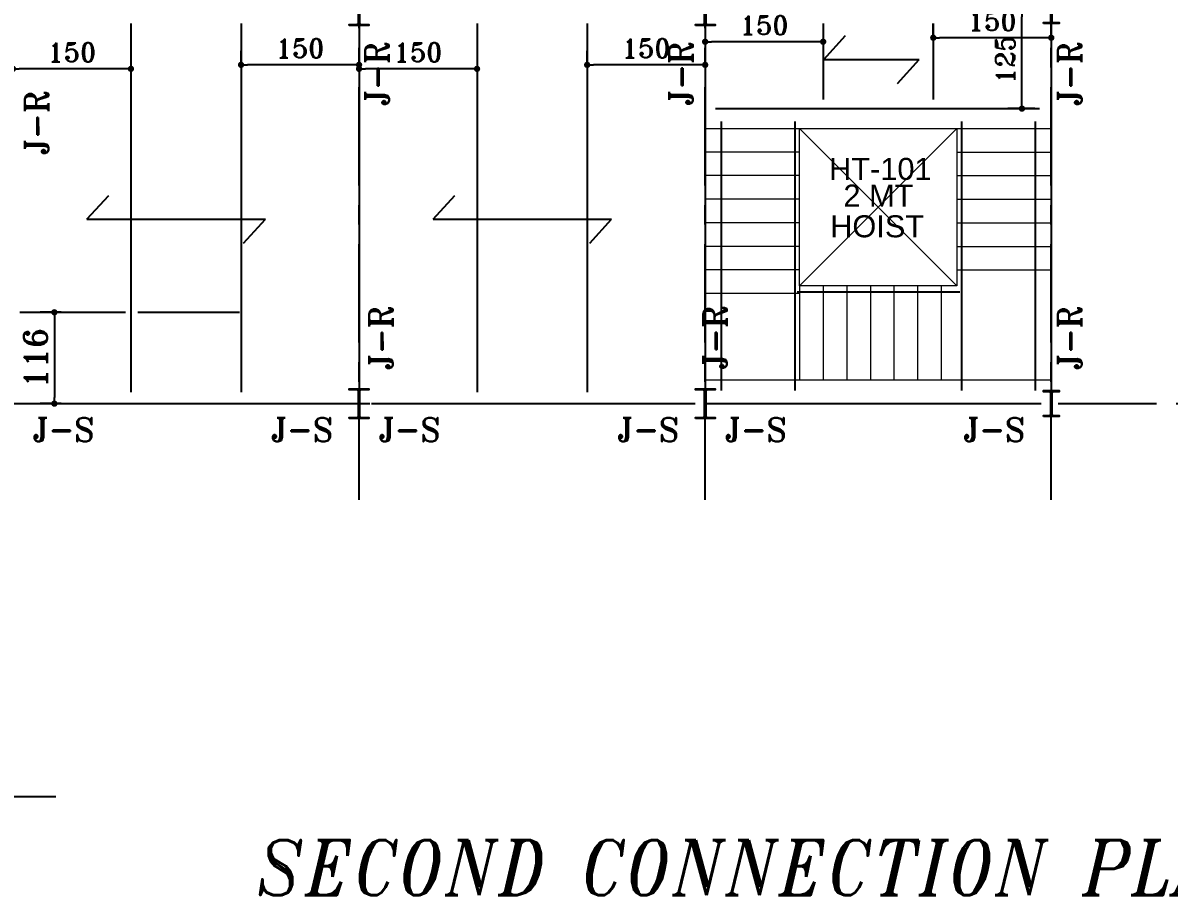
# Model space of a CAD drawing. Header units: inches. Extents: x 460503 to 460688, y 47570 to 48852.
# Drawn here: x 460567.93 to 460582.5, y 48316.94 to 48328.03 of the extents above; entities that cross this region are included whole.
import ezdxf

# ---------------------------------------------------------------- set-up
doc = ezdxf.new("R2010")
doc.units = ezdxf.units.IN
doc.header["$MEASUREMENT"] = 0
doc.linetypes.add('CENTER', pattern=[2, 1.25, -0.25, 0.25, -0.25])
for name, color, linetype in [('3G', 3, 'Continuous'), ('4C', 4, 'Continuous'), ('AXE', 1, 'CENTER'), ('DIM', 8, 'Continuous'), ('wall', 4, 'Continuous')]:
    doc.layers.add(name, color=color, linetype=linetype)
doc.layers.add('EQUIPMENT', color=142, linetype='Continuous', lineweight=15)
doc.layers.add('TEXT', color=250, linetype='Continuous', lineweight=30)
doc.styles.add('ITALICT', font='italict')
doc.styles.add('ROMANT', font='romant')
doc.styles.add('SES-ARIAL', font='arial.ttf')
doc.dimstyles.new('1-100', dxfattribs={"dimtxt": 0.3, "dimasz": 0.08, "dimexe": 0.18, "dimexo": 0.0625, "dimgap": 0.09, "dimtad": 1, "dimdec": 0, "dimlfac": 100, "dimdsep": 46, "dimtxsty": 'ROMANT', "dimblk": 'DOT', "dimcen": 0.09, "dimclrd": 1, "dimclre": 1, "dimclrt": 3, "dimadec": 0, "dimazin": 0, "dimtfac": 1, "dimtdec": 0, "dimtix": 1, "dimtofl": 0, "dimtmove": 2, "dimatfit": 3, "dimldrblk": 'DOT', "dimfxl": 1, "dimtolj": 1, "dimarcsym": 0})
doc.dimstyles.new('Copy of 1-100', dxfattribs={"dimtxt": 0.24, "dimasz": 0.08, "dimexe": 0.18, "dimexo": 0.0625, "dimgap": 0.09, "dimtad": 1, "dimdec": 0, "dimlfac": 100, "dimdsep": 46, "dimtxsty": 'ROMANT', "dimblk": 'DOT', "dimcen": 0.09, "dimclrd": 1, "dimclre": 1, "dimclrt": 3, "dimadec": 0, "dimazin": 0, "dimtfac": 1, "dimtdec": 0, "dimtix": 1, "dimtofl": 0, "dimtmove": 2, "dimatfit": 3, "dimldrblk": 'DOT', "dimfxl": 1, "dimtolj": 1, "dimarcsym": 0})

# ---------------------------------------------------------------- blocks, each defined once
blk = doc.blocks.new('DOT')
at = {"layer": 'DIM', "color": 0, "linetype": 'ByBlock'}
blk.add_line((-0.5, 0), (-1, 0), dxfattribs=at)
at = {"layer": 'DIM', "color": 0, "linetype": 'ByBlock', "const_width": 0.5}
blk.add_lwpolyline([(-0.25, 0, 1), (0.25, 0, 1)], format="xyb", close=True, dxfattribs=at)
blk = doc.blocks.new('*D350')
at = {"color": 1, "lineweight": -2, "transparency": 16777216}
for p, q in [((460580.789, 48328.188), (460580.447, 48328.188)), ((460580.627, 48327.021), (460580.627, 48328.108)), ((460580.789, 48326.941), (460580.447, 48326.941))]:
    blk.add_line(p, q, dxfattribs=at)
at = {"layer": 'Defpoints', "color": 0, "transparency": 16777216}
for p in [(460580.627, 48328.188), (460580.851, 48328.188), (460580.851, 48326.941)]:
    blk.add_point(p, dxfattribs=at)
at = {"color": 1, "lineweight": -2, "transparency": 16777216, "xscale": 0.08, "yscale": 0.08, "zscale": 0.08}
for p, rotation in [((460580.627, 48328.188), 90), ((460580.627, 48326.941), 270)]:
    blk.add_blockref('DOT', p, dxfattribs=dict(at, rotation=rotation))
at = {"color": 3, "transparency": 16777216, "insert": (460580.417, 48327.565), "char_height": 0.24, "attachment_point": 5, "rotation": 90, "style": 'ROMANT'}
blk.add_mtext('\\A1;125', dxfattribs=at)
blk = doc.blocks.new('_Dot')
at = {"layer": 'DIM', "color": 0, "lineweight": -2}
blk.add_line((-0.5, 0), (-1, 0), dxfattribs=at)
at = {"layer": 'DIM', "color": 0, "const_width": 0.5}
blk.add_lwpolyline([(-0.25, 0, 1), (0.25, 0, 1)], format="xyb", close=True, dxfattribs=at)
blk = doc.blocks.new('*D361')
at = {"color": 1, "lineweight": -2, "transparency": 16777216}
for p, q in [((460579.5, 48327.872), (460579.5, 48328.023)), ((460581, 48327.872), (460581, 48328.023)), ((460580.92, 48327.843), (460579.58, 48327.843))]:
    blk.add_line(p, q, dxfattribs=at)
at = {"layer": 'Defpoints', "color": 0, "transparency": 16777216}
for p in [(460579.5, 48327.843), (460579.5, 48327.809), (460581, 48327.809)]:
    blk.add_point(p, dxfattribs=at)
at = {"color": 1, "lineweight": -2, "transparency": 16777216, "xscale": 0.08, "yscale": 0.08, "zscale": 0.08, "rotation": 180}
blk.add_blockref('DOT', (460579.5, 48327.843), dxfattribs=at)
at = {"color": 1, "lineweight": -2, "transparency": 16777216, "xscale": 0.08, "yscale": 0.08, "zscale": 0.08}
blk.add_blockref('DOT', (460581, 48327.843), dxfattribs=at)
at = {"color": 3, "transparency": 16777216, "insert": (460580.25, 48328.053), "char_height": 0.24, "attachment_point": 5, "style": 'ROMANT'}
blk.add_mtext('\\A1;150', dxfattribs=at)
blk = doc.blocks.new('*D362')
at = {"color": 1, "lineweight": -2, "transparency": 16777216}
for p, q in [((460576.6, 48327.781), (460576.6, 48327.612)), ((460578.02, 48327.792), (460576.68, 48327.792)), ((460578.1, 48327.781), (460578.1, 48327.612))]:
    blk.add_line(p, q, dxfattribs=at)
at = {"layer": 'Defpoints', "color": 0, "transparency": 16777216}
for p in [(460576.6, 48327.843), (460576.6, 48327.792), (460578.1, 48327.843)]:
    blk.add_point(p, dxfattribs=at)
at = {"color": 1, "lineweight": -2, "transparency": 16777216, "xscale": 0.08, "yscale": 0.08, "zscale": 0.08, "rotation": 180}
blk.add_blockref('DOT', (460576.6, 48327.792), dxfattribs=at)
at = {"color": 1, "lineweight": -2, "transparency": 16777216, "xscale": 0.08, "yscale": 0.08, "zscale": 0.08}
blk.add_blockref('DOT', (460578.1, 48327.792), dxfattribs=at)
at = {"color": 3, "transparency": 16777216, "insert": (460577.35, 48328.002), "char_height": 0.24, "attachment_point": 5, "style": 'ROMANT'}
blk.add_mtext('\\A1;150', dxfattribs=at)
blk = doc.blocks.new('*D799')
at = {"color": 1, "lineweight": -2, "transparency": 16777216}
for p, q in [((460575.1, 48327.527), (460575.1, 48327.678)), ((460576.6, 48327.527), (460576.6, 48327.678)), ((460576.52, 48327.498), (460575.18, 48327.498))]:
    blk.add_line(p, q, dxfattribs=at)
at = {"layer": 'Defpoints', "color": 0, "transparency": 16777216}
for p in [(460575.1, 48327.498), (460575.1, 48327.464), (460576.6, 48327.464)]:
    blk.add_point(p, dxfattribs=at)
at = {"color": 1, "lineweight": -2, "transparency": 16777216, "xscale": 0.08, "yscale": 0.08, "zscale": 0.08, "rotation": 180}
blk.add_blockref('DOT', (460575.1, 48327.498), dxfattribs=at)
at = {"color": 1, "lineweight": -2, "transparency": 16777216, "xscale": 0.08, "yscale": 0.08, "zscale": 0.08}
blk.add_blockref('DOT', (460576.6, 48327.498), dxfattribs=at)
at = {"color": 3, "transparency": 16777216, "insert": (460575.85, 48327.708), "char_height": 0.24, "attachment_point": 5, "style": 'ROMANT'}
blk.add_mtext('\\A1;150', dxfattribs=at)
blk = doc.blocks.new('*D800')
at = {"color": 1, "lineweight": -2, "transparency": 16777216}
for p, q in [((460572.2, 48327.435), (460572.2, 48327.267)), ((460573.62, 48327.447), (460572.28, 48327.447)), ((460573.7, 48327.435), (460573.7, 48327.267))]:
    blk.add_line(p, q, dxfattribs=at)
at = {"layer": 'Defpoints', "color": 0, "transparency": 16777216}
for p in [(460572.2, 48327.498), (460572.2, 48327.447), (460573.7, 48327.498)]:
    blk.add_point(p, dxfattribs=at)
at = {"color": 1, "lineweight": -2, "transparency": 16777216, "xscale": 0.08, "yscale": 0.08, "zscale": 0.08, "rotation": 180}
blk.add_blockref('DOT', (460572.2, 48327.447), dxfattribs=at)
at = {"color": 1, "lineweight": -2, "transparency": 16777216, "xscale": 0.08, "yscale": 0.08, "zscale": 0.08}
blk.add_blockref('DOT', (460573.7, 48327.447), dxfattribs=at)
at = {"color": 3, "transparency": 16777216, "insert": (460572.95, 48327.657), "char_height": 0.24, "attachment_point": 5, "style": 'ROMANT'}
blk.add_mtext('\\A1;150', dxfattribs=at)
blk = doc.blocks.new('*D801')
at = {"color": 1, "lineweight": -2, "transparency": 16777216}
for p, q in [((460570.7, 48327.527), (460570.7, 48327.678)), ((460572.2, 48327.527), (460572.2, 48327.678)), ((460572.12, 48327.498), (460570.78, 48327.498))]:
    blk.add_line(p, q, dxfattribs=at)
at = {"layer": 'Defpoints', "color": 0, "transparency": 16777216}
for p in [(460570.7, 48327.498), (460570.7, 48327.464), (460572.2, 48327.464)]:
    blk.add_point(p, dxfattribs=at)
at = {"color": 1, "lineweight": -2, "transparency": 16777216, "xscale": 0.08, "yscale": 0.08, "zscale": 0.08, "rotation": 180}
blk.add_blockref('DOT', (460570.7, 48327.498), dxfattribs=at)
at = {"color": 1, "lineweight": -2, "transparency": 16777216, "xscale": 0.08, "yscale": 0.08, "zscale": 0.08}
blk.add_blockref('DOT', (460572.2, 48327.498), dxfattribs=at)
at = {"color": 3, "transparency": 16777216, "insert": (460571.45, 48327.708), "char_height": 0.24, "attachment_point": 5, "style": 'ROMANT'}
blk.add_mtext('\\A1;150', dxfattribs=at)
blk = doc.blocks.new('*D802')
at = {"color": 1, "lineweight": -2, "transparency": 16777216}
for p, q in [((460567.8, 48327.435), (460567.8, 48327.267)), ((460569.22, 48327.447), (460567.88, 48327.447)), ((460569.3, 48327.435), (460569.3, 48327.267))]:
    blk.add_line(p, q, dxfattribs=at)
at = {"layer": 'Defpoints', "color": 0, "transparency": 16777216}
for p in [(460567.8, 48327.498), (460567.8, 48327.447), (460569.3, 48327.498)]:
    blk.add_point(p, dxfattribs=at)
at = {"color": 1, "lineweight": -2, "transparency": 16777216, "xscale": 0.08, "yscale": 0.08, "zscale": 0.08, "rotation": 180}
blk.add_blockref('DOT', (460567.8, 48327.447), dxfattribs=at)
at = {"color": 1, "lineweight": -2, "transparency": 16777216, "xscale": 0.08, "yscale": 0.08, "zscale": 0.08}
blk.add_blockref('DOT', (460569.3, 48327.447), dxfattribs=at)
at = {"color": 3, "transparency": 16777216, "insert": (460568.55, 48327.657), "char_height": 0.24, "attachment_point": 5, "style": 'ROMANT'}
blk.add_mtext('\\A1;150', dxfattribs=at)
blk = doc.blocks.new('*D808')
at = {"layer": 'Defpoints', "color": 0, "transparency": 16777216}
for p in [(460568.475, 48324.35), (460568.327, 48323.188), (460568.475, 48323.188)]:
    blk.add_point(p, dxfattribs=at)
at = {"layer": 'wall', "color": 1, "lineweight": -2, "transparency": 16777216}
for p, q in [((460568.412, 48324.35), (460568.147, 48324.35)), ((460568.327, 48324.27), (460568.327, 48323.268)), ((460568.412, 48323.188), (460568.147, 48323.188))]:
    blk.add_line(p, q, dxfattribs=at)
at = {"layer": 'wall', "color": 1, "lineweight": -2, "transparency": 16777216, "xscale": 0.08, "yscale": 0.08, "zscale": 0.08}
for p, rotation in [((460568.327, 48324.35), 90), ((460568.327, 48323.188), 270)]:
    blk.add_blockref('DOT', p, dxfattribs=dict(at, rotation=rotation))
at = {"layer": 'wall', "color": 3, "transparency": 16777216, "insert": (460568.087, 48323.769), "char_height": 0.3, "attachment_point": 5, "rotation": 90, "style": 'ROMANT'}
blk.add_mtext('\\A1;116', dxfattribs=at)

msp = doc.modelspace()

# ---------------------------------------------------------------- hatches: boundary and pattern name
for points in [[(460572.19286559, 48328.01334941), (460572.18138937, 48328.01334941, -0.4144144444), (460572.19286559, 48328.02483351)], [(460572.2078656, 48328.01334941), (460572.21934182, 48328.01334941, 0.4144144444), (460572.20786559, 48328.02483351)], [(460576.59286559, 48328.01334941), (460576.58138936, 48328.01334941, -0.4144144444), (460576.59286559, 48328.02483351)], [(460576.60786559, 48328.01334941), (460576.61934182, 48328.01334941, 0.4144144444), (460576.60786559, 48328.02483351)], [(460572.1928656, 48323.36338891), (460572.18138937, 48323.36338891, 0.4144144444), (460572.1928656, 48323.35190481)], [(460572.2078656, 48323.36338891), (460572.21934182, 48323.36338891, -0.4144144444), (460572.2078656, 48323.35190481)], [(460576.59286559, 48323.36338891), (460576.58138936, 48323.36338891, 0.4144144444), (460576.59286559, 48323.35190481)], [(460576.60786559, 48323.36338891), (460576.61934182, 48323.36338891, -0.4144144444), (460576.60786559, 48323.35190481)], [(460580.99286559, 48323.33838891), (460580.98138937, 48323.33838891, 0.4144144444), (460580.99286559, 48323.32690481)], [(460581.00786559, 48323.33838891), (460581.01934182, 48323.33838891, -0.4144144444), (460581.00786559, 48323.32690481)], [(460572.1928656, 48323.01334941), (460572.18138937, 48323.01334941, -0.4144144444), (460572.1928656, 48323.02483351)], [(460572.2078656, 48323.01334941), (460572.21934182, 48323.01334941, 0.4144144444), (460572.2078656, 48323.02483351)], [(460576.59286559, 48323.01334941), (460576.58138936, 48323.01334941, -0.4144144444), (460576.59286559, 48323.02483351)], [(460576.60786559, 48323.01334941), (460576.61934182, 48323.01334941, 0.4144144444), (460576.60786559, 48323.02483351)], [(460580.99286559, 48323.03834941), (460580.98138937, 48323.03834941, -0.4144144444), (460580.99286559, 48323.04983351)], [(460581.00786559, 48323.03834941), (460581.01934182, 48323.03834941, 0.4144144444), (460581.00786559, 48323.04983351)]]:
    msp.add_hatch(color=1).paths.add_polyline_path(points)

# ---------------------------------------------------------------- linework, layer by layer
at = {"color": 3}
for p, q in [((460569.30036542, 48328.02338891), (460569.30036542, 48323.33534136)), ((460570.70036541, 48328.02308687), (460570.70036541, 48323.33503931)), ((460573.70036542, 48328.02338891), (460573.70036542, 48323.33534136)), ((460575.1003654, 48328.02308687), (460575.1003654, 48323.33503931)), ((460578.10036561, 48328.02338891), (460578.10036562, 48327.05697058)), ((460579.5003656, 48328.02308687), (460579.5003656, 48327.05666853)), ((460576.73043284, 48326.94118891), (460580.85142765, 48326.94118891)), ((460576.80410169, 48326.77618891), (460576.80410169, 48323.35338892)), ((460577.74130536, 48326.77618891), (460577.74130536, 48323.35338892)), ((460579.85942583, 48326.77618891), (460579.85942583, 48323.35338892)), ((460580.79662951, 48326.77618891), (460580.79662951, 48323.35338892)), ((460577.77143562, 48324.60869477), (460579.83606817, 48324.60869477)), ((460567.88616481, 48324.35008686), (460569.23296718, 48324.35008686)), ((460569.38616464, 48324.35008686), (460570.6789977, 48324.35008686)), ((460567.95834132, 48323.18808687), (460572.07222143, 48323.18808687)), ((460572.35834133, 48323.18838891), (460576.47222144, 48323.18838891)), ((460576.75834133, 48323.18838891), (460580.87222144, 48323.18838891))]:
    msp.add_line(p, q, dxfattribs=at)
at = {"color": 6}
for p, q in [((460572.2003656, 48328.02338891), (460572.2003656, 48323.35338892)), ((460576.60036559, 48328.02338891), (460576.60036559, 48323.35338892)), ((460581.0003656, 48328.02338891), (460581.0003656, 48323.35338892))]:
    msp.add_line(p, q, dxfattribs=at)
at = {"color": 1, "linetype": 'Continuous'}
for p, q in [((460578.10934526, 48327.56611396, -0.00499999), (460578.38600644, 48327.87066399, -0.00499999)), ((460578.10934526, 48327.56611396, -0.00499999), (460579.32124871, 48327.56611396, -0.00499999)), ((460579.04458753, 48327.26156394, -0.00499999), (460579.32124871, 48327.56611396, -0.00499999)), ((460568.74124713, 48325.53339934, -0.00499999), (460569.01790831, 48325.83794936, -0.00499999)), ((460573.14124713, 48325.53339934, -0.00499999), (460573.41790831, 48325.83794936, -0.00499999)), ((460568.74124713, 48325.53339934, -0.00499999), (460571.00986531, 48325.53339934, -0.00499999)), ((460570.73320412, 48325.22884931, -0.00499999), (460571.00986531, 48325.53339934, -0.00499999)), ((460573.14124713, 48325.53339934, -0.00499999), (460575.4098653, 48325.53339934, -0.00499999)), ((460575.13320412, 48325.22884931, -0.00499999), (460575.4098653, 48325.53339934, -0.00499999))]:
    msp.add_line(p, q, dxfattribs=at)
at = {"layer": '3G'}
for points in [[(460572.07536559, 48327.99838891), (460572.07536559, 48328.01338891), (460572.19286559, 48328.01338891), (460572.19286559, 48328.36338891), (460572.07536559, 48328.36338891), (460572.07536559, 48328.37838891), (460572.32536559, 48328.37838891), (460572.32536559, 48328.36338891), (460572.2078656, 48328.36338891), (460572.2078656, 48328.01338891), (460572.32536559, 48328.01338891), (460572.32536559, 48327.99838891)], [(460576.47536559, 48327.99838891), (460576.47536559, 48328.01338891), (460576.59286559, 48328.01338891), (460576.59286559, 48328.36338891), (460576.47536559, 48328.36338891), (460576.47536559, 48328.37838891), (460576.72536559, 48328.37838891), (460576.72536559, 48328.36338891), (460576.60786559, 48328.36338891), (460576.60786559, 48328.01338891), (460576.72536559, 48328.01338891), (460576.72536559, 48327.99838891)], [(460580.90036559, 48328.02338891), (460580.90036559, 48328.03838891), (460580.99286559, 48328.03838891), (460580.99286559, 48328.33838891), (460580.90036559, 48328.33838891), (460580.90036559, 48328.35338891), (460581.10036559, 48328.35338891), (460581.10036559, 48328.33838891), (460581.00786559, 48328.33838891), (460581.00786559, 48328.03838891), (460581.10036559, 48328.03838891), (460581.10036559, 48328.02338891)], [(460572.0753656, 48322.99838891), (460572.0753656, 48323.01338891), (460572.1928656, 48323.01338891), (460572.1928656, 48323.36338891), (460572.0753656, 48323.36338891), (460572.0753656, 48323.37838891), (460572.3253656, 48323.37838891), (460572.3253656, 48323.36338891), (460572.2078656, 48323.36338891), (460572.2078656, 48323.01338891), (460572.3253656, 48323.01338891), (460572.3253656, 48322.99838891)], [(460576.47536559, 48322.99838891), (460576.47536559, 48323.01338891), (460576.59286559, 48323.01338891), (460576.59286559, 48323.36338891), (460576.47536559, 48323.36338891), (460576.47536559, 48323.37838891), (460576.72536559, 48323.37838891), (460576.72536559, 48323.36338891), (460576.60786559, 48323.36338891), (460576.60786559, 48323.01338891), (460576.72536559, 48323.01338891), (460576.72536559, 48322.99838891)], [(460580.90036559, 48323.02338891), (460580.90036559, 48323.03838891), (460580.99286559, 48323.03838891), (460580.99286559, 48323.33838891), (460580.90036559, 48323.33838891), (460580.90036559, 48323.35338891), (460581.10036559, 48323.35338891), (460581.10036559, 48323.33838891), (460581.00786559, 48323.33838891), (460581.00786559, 48323.03838891), (460581.10036559, 48323.03838891), (460581.10036559, 48323.02338891)]]:
    msp.add_lwpolyline(points, close=True, dxfattribs=at)
for centre, start, end in [((460572.19286559, 48328.01335728), 89.842073117, 179.842073117), ((460572.19286559, 48328.01335728), 89.842073117, 179.842073117), ((460572.20786559, 48328.01335728), 0.157926883, 90.157926883), ((460572.20786559, 48328.01335728), 0.157926883, 90.157926883), ((460572.20786559, 48328.01335728), 0.157926883, 90.157926883), ((460576.59286559, 48328.01335728), 89.842073117, 179.842073117), ((460576.59286559, 48328.01335728), 89.842073117, 179.842073117), ((460576.60786559, 48328.01335728), 0.157926883, 90.157926883), ((460576.60786559, 48328.01335728), 0.157926883, 90.157926883), ((460576.60786559, 48328.01335728), 0.157926883, 90.157926883), ((460572.1928656, 48323.36338104), 180.157926883, 270.157926883), ((460572.2078656, 48323.36338104), 269.842073117, 359.842073117), ((460572.2078656, 48323.36338104), 269.842073117, 359.842073117), ((460576.59286559, 48323.36338104), 180.157926883, 270.157926883), ((460576.60786559, 48323.36338104), 269.842073117, 359.842073117), ((460576.60786559, 48323.36338104), 269.842073117, 359.842073117), ((460580.99286559, 48323.33838104), 180.157926883, 270.157926883), ((460581.00786559, 48323.33838104), 269.842073117, 359.842073117), ((460581.00786559, 48323.33838104), 269.842073117, 359.842073117), ((460572.1928656, 48323.01335728), 89.842073117, 179.842073117), ((460572.1928656, 48323.01335728), 89.842073117, 179.842073117), ((460572.2078656, 48323.01335728), 0.157926883, 90.157926883), ((460572.2078656, 48323.01335728), 0.157926883, 90.157926883), ((460572.2078656, 48323.01335728), 0.157926883, 90.157926883), ((460576.59286559, 48323.01335728), 89.842073117, 179.842073117), ((460576.59286559, 48323.01335728), 89.842073117, 179.842073117), ((460576.60786559, 48323.01335728), 0.157926883, 90.157926883), ((460576.60786559, 48323.01335728), 0.157926883, 90.157926883), ((460576.60786559, 48323.01335728), 0.157926883, 90.157926883), ((460580.99286559, 48323.03835728), 89.842073117, 179.842073117), ((460580.99286559, 48323.03835728), 89.842073117, 179.842073117), ((460581.00786559, 48323.03835728), 0.157926883, 90.157926883), ((460581.00786559, 48323.03835728), 0.157926883, 90.157926883), ((460581.00786559, 48323.03835728), 0.157926883, 90.157926883)]:
    msp.add_arc(centre, 0.01147623, start, end, dxfattribs=at)
at = {"layer": 'AXE'}
for p, q in [((460572.20036559, 48321.96502317), (460572.20036559, 48341.75810781)), ((460576.60036559, 48321.96502317), (460576.60036559, 48341.75810781)), ((460581.00036559, 48321.96502317), (460581.00036559, 48341.75810781)), ((460555.08584865, 48323.18838891), (460583.78634611, 48323.18838891)), ((460555.39763264, 48318.18838878), (460568.34536386, 48318.18838878))]:
    msp.add_line(p, q, dxfattribs=at)
at = {"layer": 'EQUIPMENT', "color": 1}
for p, q in [((460579.8003656, 48326.68838891), (460577.8003656, 48324.68838891)), ((460579.8003656, 48324.68838891), (460577.8003656, 48326.68838891))]:
    msp.add_line(p, q, dxfattribs=at)
at = {"layer": 'EQUIPMENT'}
for p, q in [((460577.8003656, 48326.38838891), (460576.6003656, 48326.38838891)), ((460579.8003656, 48326.38838891), (460581.00036559, 48326.38838891)), ((460577.8003656, 48326.08838891), (460576.6003656, 48326.08838891)), ((460579.8003656, 48326.08838891), (460581.00036559, 48326.08838891)), ((460577.8003656, 48325.78838891), (460576.6003656, 48325.78838891)), ((460579.8003656, 48325.78838891), (460581.00036559, 48325.78838891)), ((460577.8003656, 48325.48838891), (460576.6003656, 48325.48838891)), ((460579.8003656, 48325.48838891), (460581.00036559, 48325.48838891)), ((460577.8003656, 48325.18838891), (460576.6003656, 48325.18838891)), ((460579.8003656, 48325.18838891), (460581.00036559, 48325.18838891)), ((460577.8003656, 48324.88838891), (460576.6003656, 48324.88838891)), ((460579.8003656, 48324.88838891), (460581.00036559, 48324.88838891)), ((460577.8003656, 48324.68838891), (460577.8003656, 48323.48838891)), ((460578.1003656, 48324.68838891), (460578.1003656, 48323.48838891)), ((460578.4003656, 48324.68838891), (460578.4003656, 48323.48838891)), ((460578.7003656, 48324.68838891), (460578.7003656, 48323.48838891)), ((460579.0003656, 48324.68838891), (460579.0003656, 48323.48838891)), ((460579.3003656, 48324.68838891), (460579.3003656, 48323.48838891)), ((460579.6003656, 48324.68838891), (460579.6003656, 48323.48838891)), ((460577.8003656, 48324.58838891), (460576.6003656, 48324.58838891))]:
    msp.add_line(p, q, dxfattribs=at)
msp.add_lwpolyline([(460576.6003656, 48326.68838891), (460581.00036559, 48326.68838891), (460581.00036559, 48323.48838891), (460576.6003656, 48323.48838891)], close=True, dxfattribs=at)
at = {"layer": 'EQUIPMENT', "color": 1}
msp.add_lwpolyline([(460579.8003656, 48326.68838891), (460579.8003656, 48324.68838891), (460577.8003656, 48324.68838891), (460577.8003656, 48326.68838891)], close=True, dxfattribs=at)

# ---------------------------------------------------------------- texts
at = {"layer": '4C', "style": 'ITALICT', "width": 0.9}
msp.add_text('SECOND CONNECTION PLAN', height=0.7, dxfattribs=at).set_placement((460570.89108783, 48316.93600192))
at = {"layer": 'TEXT', "color": 2, "style": 'ROMANT'}
for s, rotation, p in [('J-R', 90.081705482, (460572.58097639, 48326.97367298, 0.00000016)), ('J-R', 90.081705482, (460576.44506694, 48326.9758107, 0.00000016)), ('J-R', 90.081705482, (460581.38649501, 48326.97367298, 0.00000016)), ('J-R', 90.081705482, (460568.25309662, 48326.35044012, 0.00000016)), ('J-R', 90.081705482, (460572.63034774, 48323.61384803, 0.00000016)), ('J-R', 90.081705482, (460576.87714908, 48323.61598574, 0.00000016)), ('J-R', 90.081705482, (460581.38649501, 48323.61384803, 0.00000016)), ('J-S', 0.081705483, (460568.04811646, 48322.70435893, 0.00000016)), ('J-S', 0.081705483, (460571.080024, 48322.70435893, 0.00000016)), ('J-S', 0.081705483, (460572.44811646, 48322.70435893, 0.00000016)), ('J-S', 0.081705483, (460575.480024, 48322.70435893, 0.00000016)), ('J-S', 0.081705483, (460576.84811646, 48322.70435893, 0.00000016)), ('J-S', 0.081705483, (460579.880024, 48322.70435893, 0.00000016))]:
    msp.add_text(s, height=0.302224371, rotation=rotation, dxfattribs=at).set_placement(p)
at = {"layer": 'TEXT', "color": 7, "char_height": 0.28, "attachment_point": 1, "style": 'SES-ARIAL'}
for s, insert in [('HT-101', (460578.17441941, 48326.3143351)), ('2 MT', (460578.35742941, 48325.97430796)), ('HOIST', (460578.18888675, 48325.58405061))]:
    msp.add_mtext_dynamic_manual_height_columns(s, width=1724.795602451, gutter_width=50, heights=[0], dxfattribs=dict(at, insert=insert))

# ---------------------------------------------------------------- dimensions: what is measured, and where the dimension line sits
for base, p1, p2, picture, middle in [((460576.60036559, 48327.79223157), (460578.10036561, 48327.84308686), (460576.60036559, 48327.84308686), '*D362', (460577.3503656, 48328.00223157)), ((460579.5003656, 48327.84308687), (460581.00036559, 48327.80915983), (460579.5003656, 48327.80915983), '*D361', (460580.2503656, 48328.05308687)), ((460570.70036541, 48327.49796212), (460572.2003654, 48327.46403508), (460570.70036541, 48327.46403508), '*D801', (460571.4503654, 48327.70796212)), ((460575.1003654, 48327.49796212), (460576.6003654, 48327.46403508), (460575.1003654, 48327.46403508), '*D799', (460575.8503654, 48327.70796212)), ((460567.8003654, 48327.44710683), (460569.30036542, 48327.49796212), (460567.8003654, 48327.49796212), '*D802', (460568.55036541, 48327.65710683)), ((460572.20036539, 48327.44710683), (460573.70036542, 48327.49796212), (460572.20036539, 48327.49796212), '*D800', (460572.9503654, 48327.65710683))]:
    dim = msp.add_linear_dim(base=base, p1=p1, p2=p2, dimstyle='Copy of 1-100')
    dim.commit()
    dim.dimension.update_dxf_attribs({"geometry": picture, "text_midpoint": middle})
dim = msp.add_linear_dim(base=(460580.62709419, 48328.18838891), p1=(460580.85142765, 48326.94118891), p2=(460580.85142765, 48328.18838891), angle=90, dimstyle='Copy of 1-100')
dim.commit()
dim.dimension.update_dxf_attribs({"geometry": '*D350', "text_midpoint": (460580.41709419, 48327.56478891)})
at = {"layer": 'wall'}
dim = msp.add_linear_dim(base=(460568.32747559, 48323.18838891), p1=(460568.47452326, 48324.35008686), p2=(460568.47452326, 48323.18838891), angle=90, dimstyle='1-100', dxfattribs=at)
dim.commit()
dim.dimension.update_dxf_attribs({"geometry": '*D808', "text_midpoint": (460568.08747559, 48323.76923789)})

doc.saveas('drawing.dxf')
